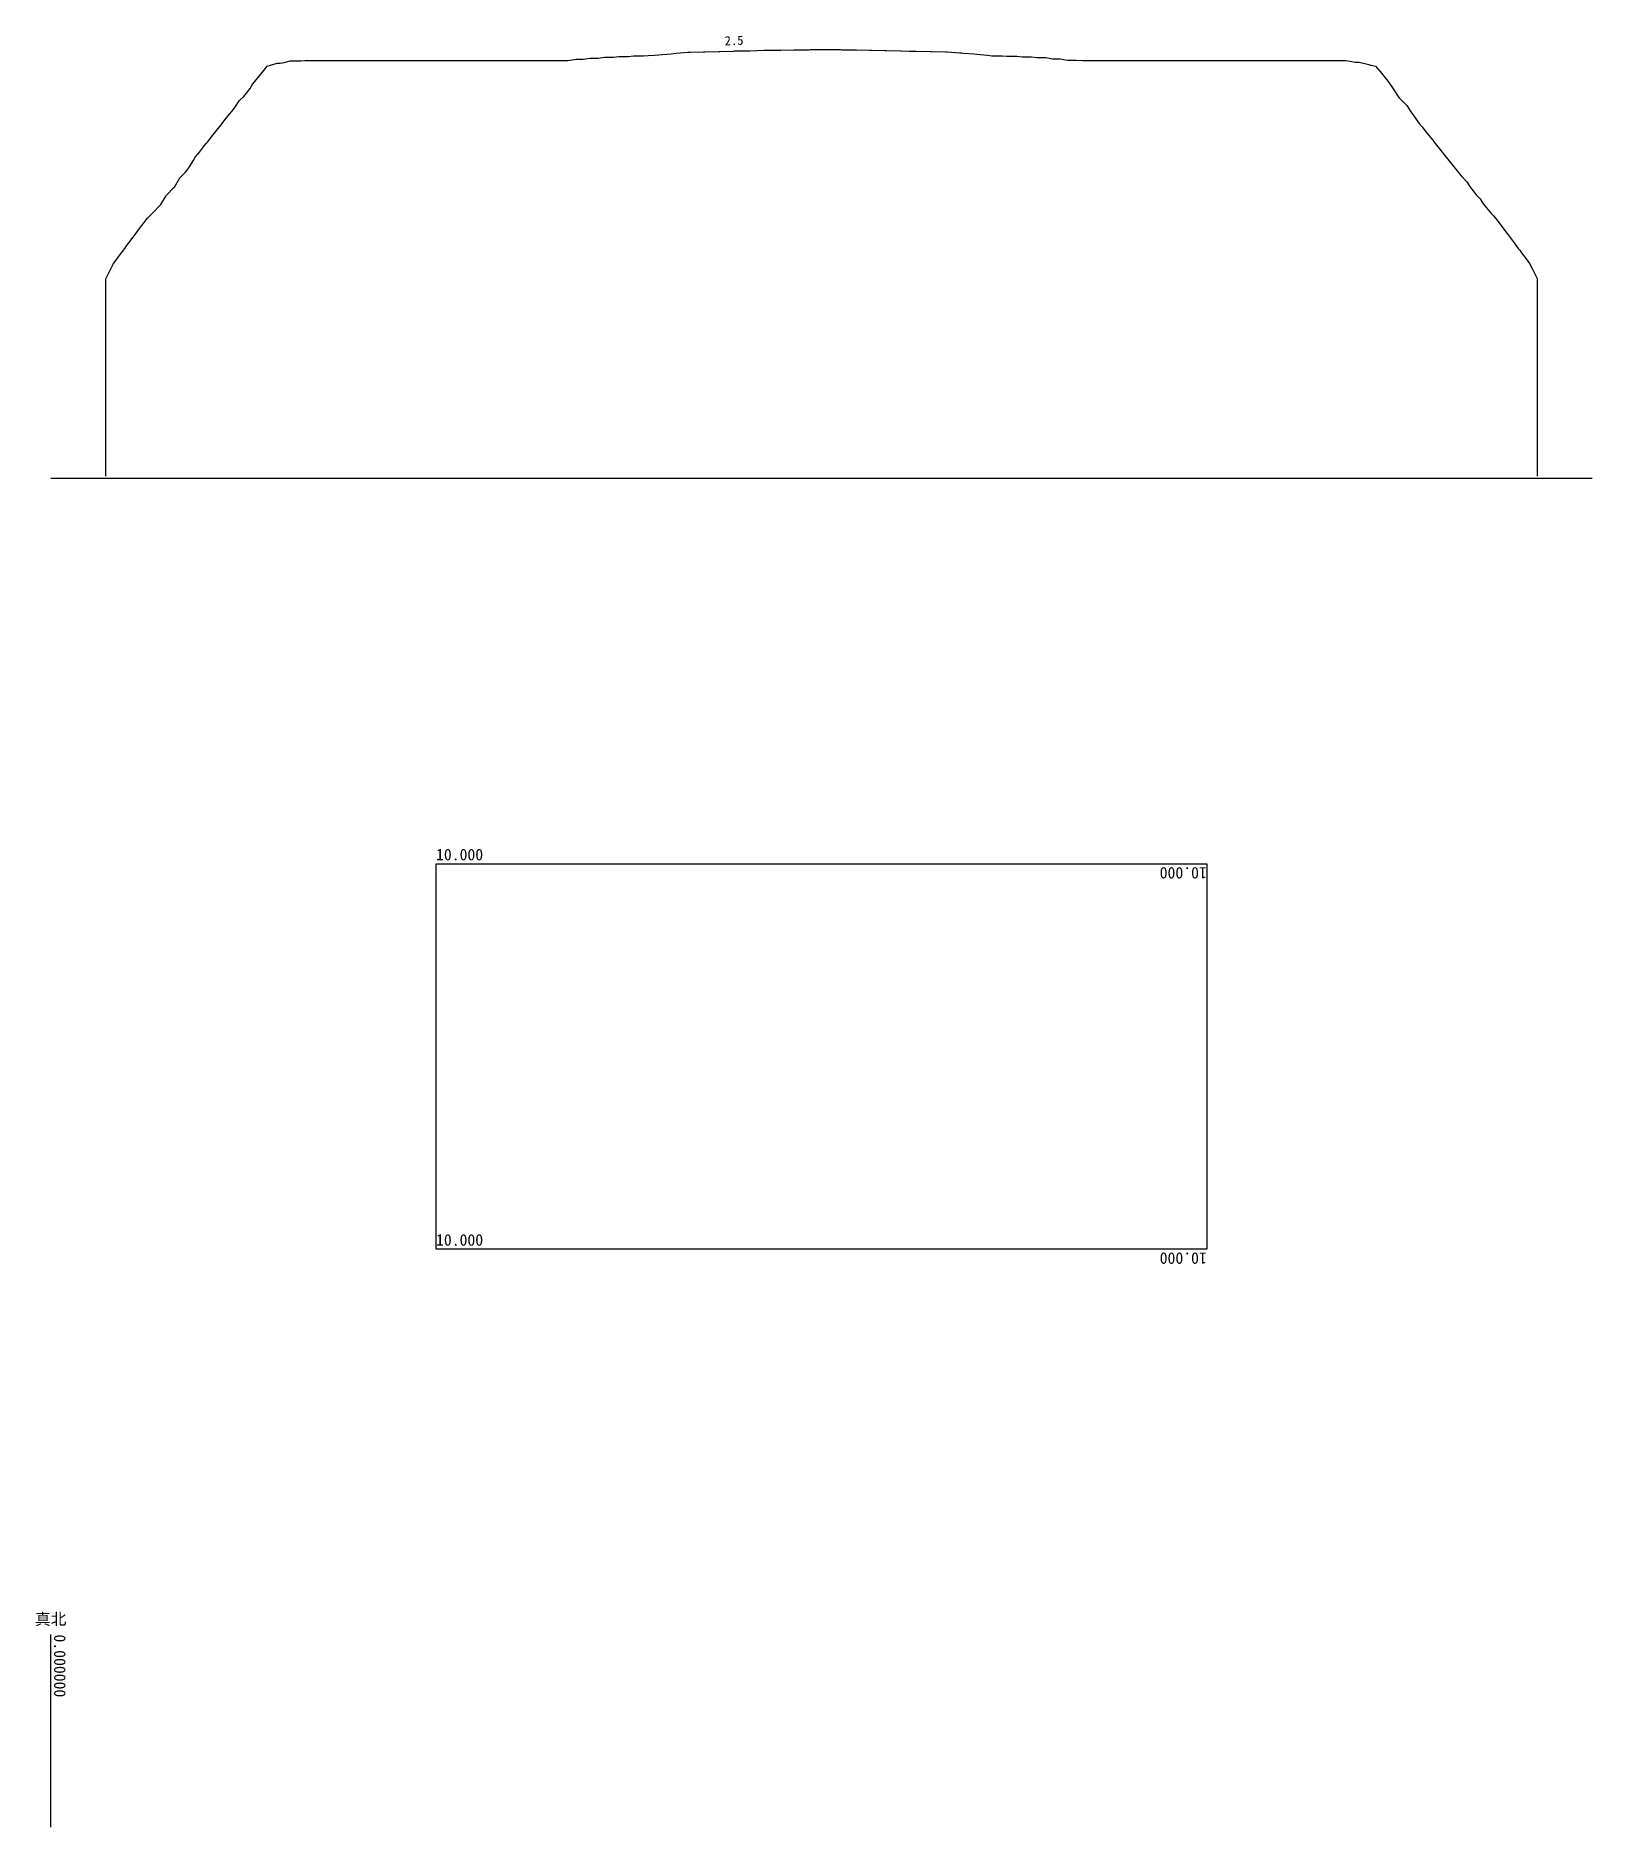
# Model space of a CAD drawing. Units: millimetres at full size, sheet at 1:100. Extents: x -15787 to 8939, y -18796 to 9665.
import ezdxf
from ezdxf.enums import TextEntityAlignment as Align

# ---------------------------------------------------------------- set-up
doc = ezdxf.new("R2010")
doc.units = ezdxf.units.MM
doc.header["$LTSCALE"] = 100
doc.layers.add('0-0', color=7, linetype='Continuous')
doc.styles.add('ＭＳ ゴシック', font='')
doc.styles.get('ＭＳ ゴシック').set_extended_font_data('MS Gothic')

msp = doc.modelspace()

# ---------------------------------------------------------------- linework, layer by layer
at = {"layer": '0-0'}
for p, q in [((8938.8, 2632.7), (-15551, 2632.7)), ((-15551, -18795.9), (-15551, -15734.7))]:
    msp.add_line(p, q, dxfattribs=at)
for points in [[(-6963, 9312.1), (-6852.1, 9312.1), (-6754, 9324.9), (-6709.8, 9324.9), (-6611.6, 9324.9), (-6524.8, 9336.3), (-6457.9, 9336.3), (-6371.1, 9336.3), (-6293.4, 9345.4), (-6208.4, 9345.4), (-6130.6, 9345.4), (-6059.3, 9351.9), (-5956.3, 9357), (-5890.1, 9360.3), (-5833, 9366.1), (-5692.7, 9380.1), (-5649.6, 9384.5), (-5614, 9387.6), (-5428.6, 9403.9), (-5409.1, 9405.6), (-5391.8, 9406), (-5180.6, 9411.3), (-5168.6, 9411.6), (-5157.2, 9411.9), (-4934, 9417.5), (-4928.1, 9417.6), (-4922.5, 9417.8), (-4699.6, 9423.4), (-4688, 9423.8), (-4687.6, 9423.8), (-4687.2, 9423.8), (-4451.7, 9428), (-4447.1, 9428.1), (-4442.2, 9428.3), (-4219.5, 9436.2), (-4206.6, 9436.7), (-4193.3, 9436.7), (-3979.4, 9436.7), (-3966.1, 9436.7), (-3952.5, 9436.9)], [(-3952.5, 9436.9), (-3742.9, 9440.7), (-3725.6, 9441), (-3707.7, 9441.3), (-3506.6, 9444.9), (-3485.1, 9445.3), (-3463.2, 9445.3), (-3266.5, 9445.3), (-3244.6, 9445.3), (-3222.7, 9445.3), (-3026, 9445.3), (-3004.1, 9445.3), (-2982.6, 9444.9), (-2781.5, 9441.3), (-2763.6, 9441), (-2746.3, 9440.7), (-2536.6, 9436.9), (-2523.1, 9436.7), (-2510, 9436.5), (-2291.8, 9432.6), (-2282.6, 9432.4), (-2273.7, 9432.2), (-2046.9, 9428.2), (-2042.1, 9428.1), (-2037.5, 9427.9), (-1909.8, 9423.4), (-1804.2, 9420.7), (-1801.6, 9420.6), (-1798.8, 9420.6), (-1566.7, 9417.7), (-1561.1, 9417.6), (-1555.2, 9417.5), (-1332, 9411.9), (-1320.6, 9411.6), (-1307.9, 9410.6), (-1107.7, 9395.6), (-1080.1, 9393.5), (-1047.4, 9390.6), (-886.3, 9376.5), (-839.5, 9372.4)], [(-12864.7, 8223.5), (-12760.5, 8354.1), (-12677.1, 8458.6), (-12653.6, 8488.1), (-12624.2, 8525), (-12554.5, 8629.9), (-12484.7, 8699.8), (-12439.8, 8756.1), (-12383.7, 8826.4), (-12342.2, 8899.3), (-12307.6, 8941), (-12232.9, 9030.9), (-12143.2, 9138.8), (-12125.2, 9164.1), (-12112.3, 9182.2), (-11950, 9229.6), (-11902.7, 9229.6), (-11841.6, 9243.5), (-11745.1, 9265.3), (-11662.2, 9265.3), (-11574.7, 9269.9), (-11512.5, 9273.2), (-11421.7, 9273.2), (-11330.9, 9273.2), (-11272, 9273.2), (-11181.2, 9273.2), (-11090.4, 9273.2), (-11031.5, 9273.2), (-10940.7, 9273.2), (-10849.9, 9273.2), (-10791, 9273.2), (-10700.2, 9273.2), (-10609.4, 9273.2), (-10550.5, 9273.2), (-10459.7, 9273.2), (-10368.9, 9273.2), (-10310, 9273.2), (-10219.2, 9273.2), (-10128.4, 9273.2), (-10069.5, 9273.2)], [(-10069.5, 9273.2), (-9978.7, 9273.2), (-9887.9, 9273.2), (-9829, 9273.2), (-9738.2, 9273.2), (-9647.4, 9273.2), (-9588.5, 9273.2), (-9497.7, 9273.2), (-9406.9, 9273.2), (-9348, 9273.2), (-9257.2, 9273.2), (-9166.4, 9273.2), (-9107.5, 9273.2), (-9016.7, 9273.2), (-8925.9, 9273.2), (-8867, 9273.2), (-8776.2, 9273.2), (-8685.4, 9273.2), (-8626.5, 9273.2), (-8535.7, 9273.2), (-8444.9, 9273.2), (-8386, 9273.2), (-8295.2, 9273.2), (-8204.4, 9273.2), (-8145.5, 9273.2), (-8054.7, 9273.2), (-7963.9, 9273.2), (-7904.9, 9273.2), (-7814.2, 9273.2), (-7723.4, 9273.2), (-7664.4, 9273.2), (-7573.7, 9273.2), (-7482.9, 9273.2), (-7423.9, 9273.2), (-7333.2, 9273.2), (-7226.3, 9289.3), (-7203, 9292.8), (-7092.6, 9292.8), (-6981.7, 9312.1), (-6963, 9312.1)], [(-839.5, 9372.4), (-783.1, 9366.7), (-667.1, 9355.1), (-599, 9348.3), (-524.2, 9348.3), (-433.4, 9348.3), (-358.5, 9341.1), (-276.5, 9341.1), (-200.1, 9341.1), (-118, 9331), (-25.9, 9331), (30.3, 9331), (122.5, 9318), (227.5, 9318), (257.9, 9318), (363, 9300.8), (481.3, 9300.8), (486, 9300), (603.5, 9280.4), (701.4, 9280.4), (748.4, 9278), (844, 9273.2), (934.8, 9273.2), (993.7, 9273.2), (1084.5, 9273.2), (1175.3, 9273.2), (1234.2, 9273.2), (1325, 9273.2), (1415.8, 9273.2), (1474.7, 9273.2), (1565.5, 9273.2), (1656.3, 9273.2), (1715.2, 9273.2), (1806, 9273.2), (1896.8, 9273.2), (1955.7, 9273.2), (2046.5, 9273.2), (2137.3, 9273.2), (2196.2, 9273.2), (2287, 9273.2)], [(2287, 9273.2), (2377.8, 9273.2), (2436.7, 9273.2), (2527.5, 9273.2), (2618.3, 9273.2), (2677.2, 9273.2), (2768, 9273.2), (2858.8, 9273.2), (2917.7, 9273.2), (3008.5, 9273.2), (3099.3, 9273.2), (3158.2, 9273.2), (3249, 9273.2), (3339.8, 9273.2), (3398.7, 9273.2), (3489.5, 9273.2), (3580.3, 9273.2), (3639.2, 9273.2), (3730, 9273.2), (3820.8, 9273.2), (3879.7, 9273.2), (3970.5, 9273.2), (4061.3, 9273.2), (4120.2, 9273.2), (4211, 9273.2), (4301.8, 9273.2), (4360.7, 9273.2), (4451.5, 9273.2), (4542.3, 9273.2), (4601.2, 9273.2), (4692, 9273.2), (4782.8, 9273.2), (4841.8, 9273.2), (4932.5, 9273.2), (5023.3, 9273.2), (5094.9, 9260.6), (5173, 9246.7), (5237.4, 9246.7), (5388.3, 9207.5), (5413.5, 9200.9)], [(5413.5, 9200.9), (5432.3, 9200.9), (5497.7, 9182.2), (5568.8, 9096.7), (5654.1, 8994), (5678.1, 8965.1), (5698.1, 8941), (5776.7, 8822.8), (5786.3, 8808.3), (5858.5, 8699.8), (5874.9, 8680.1), (5894.6, 8656.4), (5993.2, 8557.5), (6058.9, 8458.6), (6089.4, 8412.8), (6135.1, 8344.1), (6191.2, 8273.7), (6236.1, 8217.4), (6298.1, 8139.7), (6375.6, 8042.6), (6405, 8005.7), (6428.5, 7976.3), (6511.8, 7871.8), (6616.1, 7741.1), (6618.7, 7737.8), (6620.9, 7735.1), (6640.1, 7711), (6725.6, 7603.8), (6813.3, 7493.9), (6832.5, 7469.8), (6856.6, 7439.6), (6949.8, 7346.2), (7005.7, 7252.7), (7046.3, 7201.8), (7097.1, 7138.2), (7160.2, 7074.9), (7198.1, 7011.5), (7260.1, 6933.8), (7337.6, 6836.7), (7370.6, 6803.5)], [(-14674.5, 5805.6), (-14632.4, 5890.1), (-14560.3, 6034.8), (-14554.3, 6046.8), (-14552.3, 6050.8), (-14548.3, 6054.9), (-14448.6, 6188.1), (-14373.9, 6288), (-14345.6, 6325.9), (-14307.8, 6376.4), (-14242.5, 6463.7), (-14193.5, 6529.2), (-14139.4, 6601.5), (-14067.3, 6698), (-14036.3, 6739.4), (-14013.1, 6770.4), (-13919.9, 6863.8), (-13826.8, 6957.3), (-13802.7, 6987.4), (-13783.5, 7011.5), (-13718.5, 7120.1), (-13709.5, 7135.2), (-13592.3, 7252.7), (-13589.7, 7256.2), (-13586.2, 7260.8), (-13499.1, 7406.5), (-13411.9, 7493.9), (-13383.5, 7531.8), (-13345.7, 7582.3), (-13288.6, 7677.8), (-13254.4, 7735.1), (-13188.1, 7818.2), (-13105.2, 7922), (-13081.2, 7952.2), (-13061.9, 7976.3), (-12974.3, 8086.1), (-12888.8, 8193.3), (-12869.5, 8217.4), (-12867.4, 8220.1), (-12864.7, 8223.5)], [(7370.6, 6803.5), (7403.7, 6770.4), (7478.4, 6670.5), (7578.1, 6537.2), (7581.5, 6532.6), (7584.1, 6529.2), (7602.1, 6505.1), (7684.6, 6394.8), (7764.5, 6288), (7787.7, 6257), (7818.6, 6215.7), (7890.7, 6119.2), (7944.9, 6046.8), (7982.9, 5970.5), (8059.1, 5817.7), (8063.9, 5810.5), (8065.1, 5805.6), (8065.1, 5799.6), (8065.1, 5570.5), (8065.1, 5564.5), (8065.1, 5558.4), (8065.1, 5329.3), (8065.1, 5323.3), (8065.1, 5317.3), (8065.1, 5088.1), (8065.1, 5082.1), (8065.1, 5076.1), (8065.1, 4847), (8065.1, 4840.9), (8065.1, 4834.9), (8065.1, 4605.8), (8065.1, 4599.7), (8065.1, 4593.7), (8065.1, 4364.6), (8065.1, 4358.6), (8065.1, 4352.5), (8065.1, 4123.4), (8065.1, 4117.4), (8065.1, 4111.4), (8065.1, 3882.2)], [(-14674.5, 2670.3), (-14674.5, 2784.9), (-14674.5, 2796.9), (-14674.5, 2911.5), (-14674.5, 3026), (-14674.5, 3038.1), (-14674.5, 3152.7), (-14674.5, 3267.2), (-14674.5, 3279.3), (-14674.5, 3393.8), (-14674.5, 3508.4), (-14674.5, 3520.5), (-14674.5, 3635), (-14674.5, 3749.6), (-14674.5, 3761.6), (-14674.5, 3876.2), (-14674.5, 3990.8), (-14674.5, 4002.8), (-14674.5, 4117.4), (-14674.5, 4231.9), (-14674.5, 4244), (-14674.5, 4358.6), (-14674.5, 4473.1), (-14674.5, 4485.2), (-14674.5, 4599.7), (-14674.5, 4714.3), (-14674.5, 4726.4), (-14674.5, 4840.9), (-14674.5, 4955.5), (-14674.5, 4967.5), (-14674.5, 5082.1), (-14674.5, 5196.7), (-14674.5, 5208.7), (-14674.5, 5323.3), (-14674.5, 5437.8), (-14674.5, 5449.9), (-14674.5, 5564.5), (-14674.5, 5679), (-14674.5, 5691.1), (-14674.5, 5805.6)], [(8065.1, 3882.2), (8065.1, 3876.2), (8065.1, 3870.2), (8065.1, 3641.1), (8065.1, 3635), (8065.1, 3629), (8065.1, 3399.9), (8065.1, 3393.8), (8065.1, 3387.8), (8065.1, 3158.7), (8065.1, 3152.7), (8065.1, 3146.6), (8065.1, 2917.5), (8065.1, 2911.5), (8065.1, 2905.5), (8065.1, 2676.3), (8065.1, 2670.3)]]:
    msp.add_lwpolyline(points, dxfattribs=at)
msp.add_lwpolyline([(-9428.6, -3489.8), (2816.3, -3489.8), (2816.3, -9612.2), (-9428.6, -9612.2)], close=True, dxfattribs=at)

# ---------------------------------------------------------------- texts
at = {"layer": '0-0', "style": 'ＭＳ ゴシック'}
msp.add_text('2.5', height=146.6, rotation=2.051, dxfattribs=at).set_placement((-4839.5, 9468.4), align=Align.BOTTOM_LEFT)
at = {"layer": '0-0', "color": 2, "style": 'ＭＳ ゴシック'}
for p in [(-9428.6, -3489.8), (-9428.6, -9612.2)]:
    msp.add_text('10.000', height=183.3, dxfattribs=at).set_placement(p, align=Align.BOTTOM_LEFT)
for p in [(2816.3, -3489.8), (2816.3, -9612.2)]:
    msp.add_text('10.000', height=183.3, rotation=180, dxfattribs=at).set_placement(p, align=Align.BOTTOM_LEFT)
at = {"layer": '0-0', "color": 6, "style": 'ＭＳ ゴシック'}
msp.add_text('真北', height=183.3, dxfattribs=at).set_placement((-15801, -15634.7), align=Align.BOTTOM_LEFT)
msp.add_text('0.000000', height=183.3, rotation=270, dxfattribs=at).set_placement((-15551, -15734.7), align=Align.BOTTOM_LEFT)

doc.saveas('drawing.dxf')
